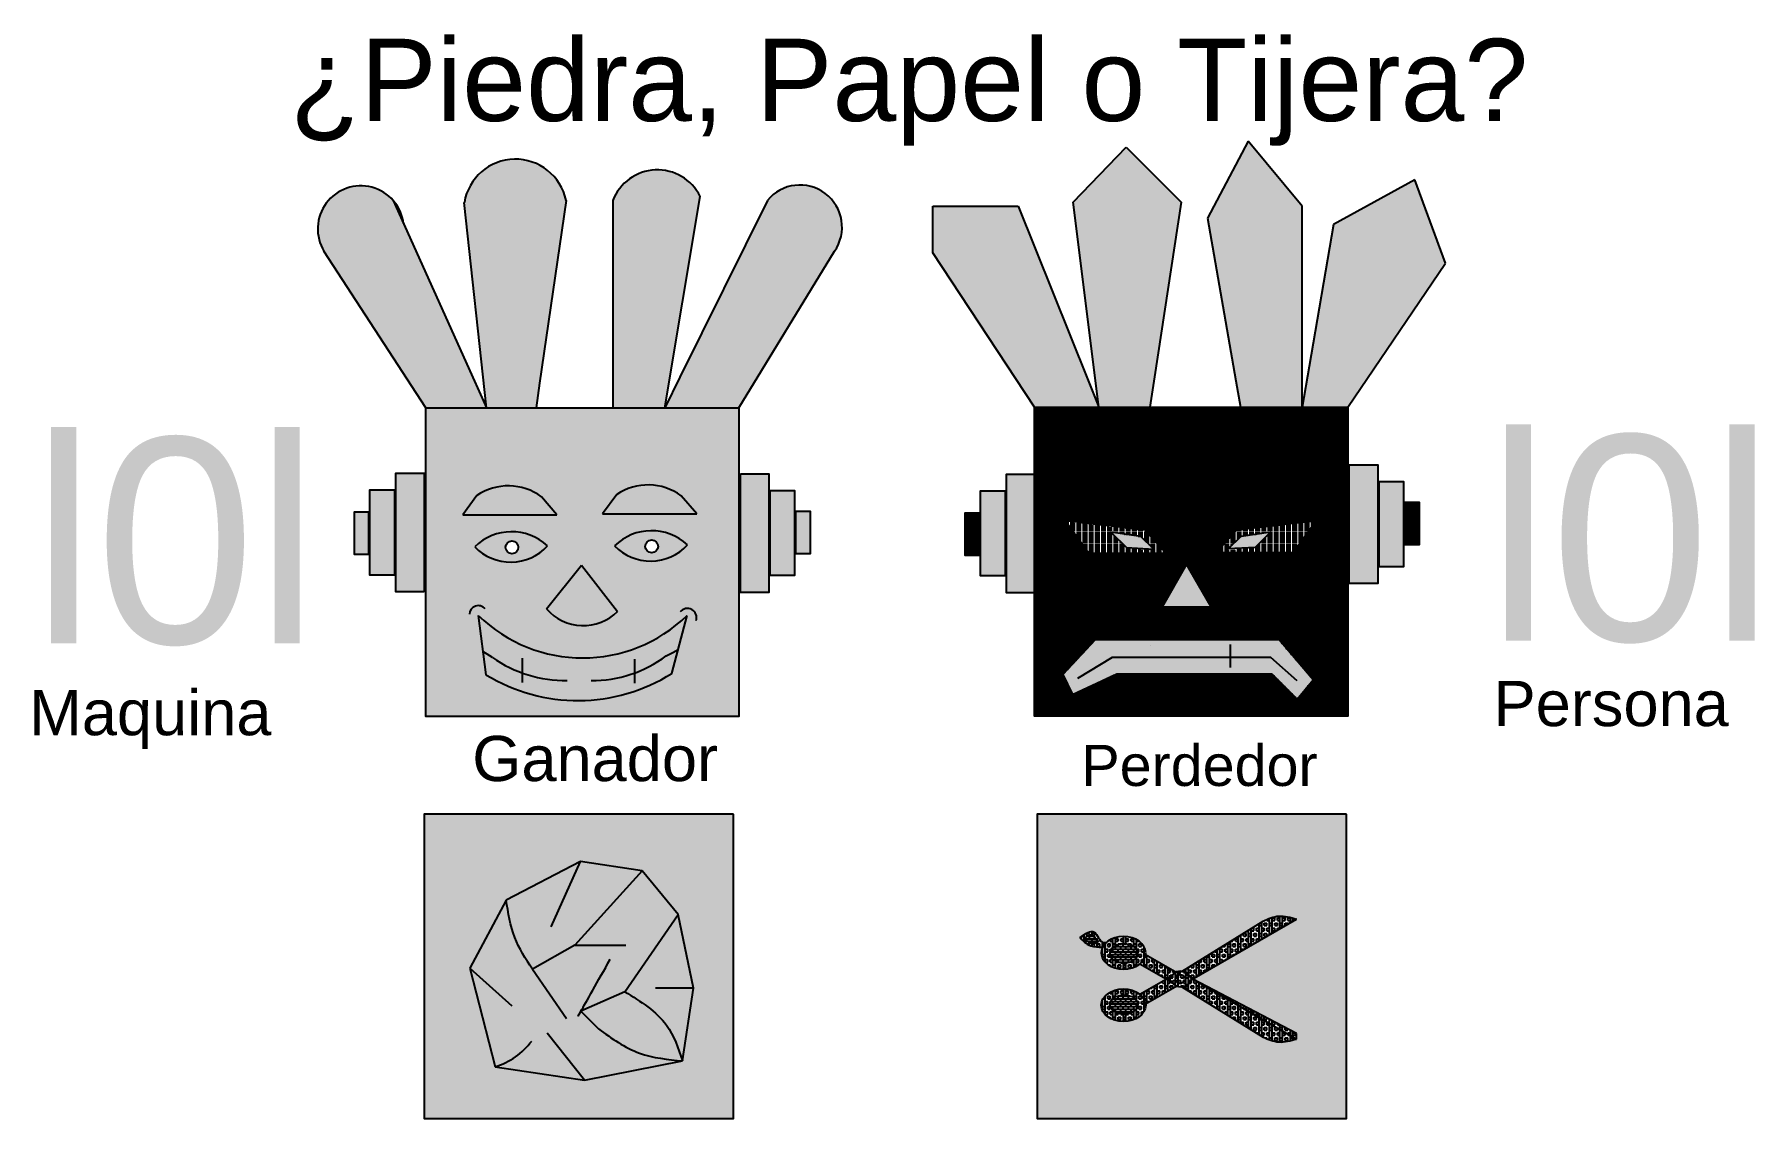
# Model space of a CAD drawing. Header units: millimetres. Extents: x 1578 to 5763, y 2019 to 4656.
import ezdxf

# ---------------------------------------------------------------- set-up
doc = ezdxf.new("R2010")
doc.units = ezdxf.units.MM
doc.styles.get("Standard").update_dxf_attribs({"font": 'arial.ttf'})
pattern_1 = [(0, (-3753.1028, -1749.5635), (4.7625, 2.7496306), [3.175, -6.35]), (120, (-3753.1028, -1749.5635), (-4.7625, 2.7496307), [3.175, -6.35]), (60, (-3753.1028, -1749.5635), (1e-08, 5.4992613), [-6.35, 3.175])]
pattern_2 = [(0, (-3753.1028, -1749.5635), (0.79375, 1.5875), [0, -1.5875])]
pattern_3 = [(0, (-5247.3498, -1754.5055), (0, 3.175), []), (60, (-5247.3498, -1754.5055), (-2.7496307, 1.5875), []), (120, (-5247.3498, -1754.5055), (-2.7496307, -1.5875), [])]
pattern_4 = [(0, (-5247.308, -750.411), (0, 6.35), []), (90, (-5247.308, -750.411), (-12.7, 8e-16), [6.35, -6.35]), (90, (-5240.958, -750.411), (-12.7, 8e-16), [-6.35, 6.35])]
pattern_5 = [(90, (-5247.308, -750.41), (-25.4, 2e-15), []), (90, (-5240.958, -750.41), (-25.4, 2e-15), []), (0, (-5247.308, -750.41), (0, 25.4), [-6.35, 6.35]), (0, (-5247.308, -744.06), (0, 25.4), [-6.35, 6.35]), (0, (-5247.308, -737.71), (0, 25.4), [6.35, -6.35]), (0, (-5247.308, -731.36), (0, 25.4), [6.35, -6.35]), (90, (-5234.608, -750.41), (-25.4, 2e-15), [6.35, -6.35]), (90, (-5228.258, -750.41), (-25.4, 2e-15), [6.35, -6.35])]

# ---------------------------------------------------------------- blocks, each defined once
blk = doc.blocks.new('Feliz')
h = blk.add_hatch(color=256)
h.dxf.hatch_style = 1
h.set_gradient(color1=(88, 186, 72), color2=(255, 255, 0), name='CYLINDER')
h.paths.add_polyline_path([(765.7, -449.2), (834.8, -449.2), (834.8, -160.6), (765.7, -160.6)])
h.paths.add_polyline_path([(-72.8, -447.9), (-3.7, -447.9), (-3.7, -159.3), (-72.8, -159.3)])
h.paths.add_polyline_path([(994.5, 380.5, 0.960755), (831.2, 504.1), (618.5, 74.1), (581.8, 0), (762, 0)])
h.paths.add_polyline_path([(455.2, 0), (581.8, 0), (668, 514, 0.650327), (455.2, 504.1)])
h.paths.add_polyline_path([(-79.2, 504.1, 0.915178), (-247.4, 380.5), (0, 0), (147.7, 0), (118.7, 64.2)])
h.paths.add_polyline_path([(147.7, 0), (268.5, 0), (277.1, 59.3), (341.4, 504.1, 0.830915), (94, 499.1)])
at = {"true_color": 0x58ba48}
h = blk.add_hatch(dxfattribs=at)
h.set_pattern_fill('HONEY', color=85)
h.set_pattern_definition(pattern_1)
h.paths.add_polyline_path([(0, 0), (0, -751.2), (762, -751.2), (762, 0)])
h.paths.add_polyline_path([(621.8, -214.2), (659.5, -258.1), (430.2, -258.1), (464.8, -211, -0.315013)], flags=16)
h.paths.add_polyline_path([(636.5, -333.6, -0.433433), (459.6, -336, -0.4013)], flags=16)
h.paths.add_polyline_path([(565.5, -337.2, -1), (534.3, -337.2, -1)], flags=0)
h.paths.add_polyline_path([(319.3, -260.5), (90.1, -260.5), (124.7, -213.4, -0.315013), (281.7, -216.6)], flags=16)
h.paths.add_polyline_path([(378.9, -382.8), (466.9, -495.7, -0.435942), (294.2, -489.4)], flags=16)
h.paths.add_polyline_path([(296.4, -336, -0.433433), (119.4, -338.3, -0.4013)], flags=16)
h.paths.add_polyline_path([(225.4, -339.6, -1), (194.1, -339.6, -1)], flags=0)
h.paths.add_polyline_path([(636.5, -505.1), (598.8, -646.3, -0.28451), (146.6, -649.4), (127.8, -505.1, 0.407145)], flags=16)
at = {"true_color": 0x636466}
h = blk.add_hatch(dxfattribs=at)
h.set_pattern_fill('ANGLE', color=251)
h.set_pattern_definition([(0, (-2346.137, -99.48), (0, 6.985), [5.08, -1.905]), (90, (-2346.137, -99.48), (-6.985, 4e-16), [5.08, -1.905])])
h.paths.add_polyline_path([(124.7, -213.4), (90.1, -260.5), (319.3, -260.5), (281.7, -216.6, 0.315013)])
h.paths.add_polyline_path([(464.8, -211), (430.2, -258.1), (659.5, -258.1), (621.8, -214.2, 0.315013)])
h.paths.add_polyline_path([(378.9, -382.8), (294.2, -489.4, 0.435942), (466.9, -495.7)])
h.paths.add_polyline_path([(838, -408.4), (897.6, -408.4), (897.6, -201.4), (838, -201.4)])
h.paths.add_polyline_path([(-76, -200.1), (-135.6, -200.1), (-135.6, -407.1), (-76, -407.1)])
at = {"true_color": 0x58ba48}
h = blk.add_hatch(dxfattribs=at)
h.set_pattern_fill('HONEY', color=85)
h.set_pattern_definition(pattern_1)
h.paths.add_polyline_path([(900.8, -355.1), (935.3, -355.1), (935.3, -251.6), (900.8, -251.6)])
h.paths.add_polyline_path([(-173.3, -356.9), (-138.8, -356.9), (-138.8, -253.4), (-173.3, -253.4)])
at = {"true_color": 0xffffff}
h = blk.add_hatch(dxfattribs=at)
h.set_pattern_fill('DOTS')
h.set_pattern_definition(pattern_2)
h.paths.add_polyline_path([(636.5, -333.6, 0.4013), (459.6, -336, 0.433433)])
h.paths.add_polyline_path([(534.3, -337.2, -1), (565.5, -337.2, -1)], flags=16)
h.paths.add_polyline_path([(296.4, -336, 0.4013), (119.4, -338.3, 0.433433)])
h.paths.add_polyline_path([(194.1, -339.6, -1), (225.4, -339.6, -1)], flags=16)
h = blk.add_hatch()
h.set_pattern_fill('DOTS')
h.set_pattern_definition(pattern_2)
h.paths.add_polyline_path([(127.8, -505.1), (146.6, -649.4, 0.28451), (598.8, -646.3), (636.5, -505.1, -0.407145)])
for p, q in [((-79.2, 504.1), (118.7, 64.2)), ((341.4, 504.1), (277.1, 59.3)), ((455.2, 504.1), (455.2, 0)), ((581.8, 0), (668, 514)), ((831.2, 504.1), (618.5, 74.1)), ((147.7, 0), (94, 499.1)), ((0, 0), (-247.4, 380.5)), ((762, 0), (994.5, 380.5)), ((118.7, 64.2), (147.7, 0)), ((277.1, 59.3), (268.5, 0)), ((618.5, 74.1), (581.8, 0)), ((149.4, -599.1), (139.2, -592.6)), ((162.6, -607.7), (149.4, -599.1)), ((601.4, -595.2), (614.2, -588.5))]:
    blk.add_line(p, q)
at = {"color": 250}
for p, q in [((124.7, -213.4), (90.1, -260.5)), ((319.3, -260.5), (281.7, -216.6)), ((464.8, -211), (430.2, -258.1)), ((659.5, -258.1), (621.8, -214.2)), ((90.1, -260.5), (319.3, -260.5)), ((430.2, -258.1), (659.5, -258.1)), ((294.2, -489.4), (378.9, -382.8)), ((378.9, -382.8), (466.9, -495.7)), ((127.8, -505.1), (146.6, -649.4)), ((598.8, -646.3), (636.5, -505.1)), ((235.1, -609.5), (235.1, -668.1)), ((507.7, -611.9), (507.7, -670)), ((585.1, -603.8), (601.4, -595.2))]:
    blk.add_line(p, q, dxfattribs=at)
for points in [[(0, 0), (762, 0), (762, -751.2), (0, -751.2)], [(-3.7, -447.9), (-72.8, -447.9), (-72.8, -159.3), (-3.7, -159.3)], [(765.7, -160.6), (834.8, -160.6), (834.8, -449.2), (765.7, -449.2)], [(-76, -407.1), (-135.6, -407.1), (-135.6, -200.1), (-76, -200.1)], [(838, -201.4), (897.6, -201.4), (897.6, -408.4), (838, -408.4)], [(-138.8, -356.9), (-173.3, -356.9), (-173.3, -253.4), (-138.8, -253.4)], [(900.8, -251.6), (935.3, -251.6), (935.3, -355.1), (900.8, -355.1)]]:
    blk.add_lwpolyline(points, close=True)
for centre in [(209.8, -339.6), (549.9, -337.2)]:
    blk.add_circle(centre, 15.6, dxfattribs=at)
for centre, radius, start, end in [((218.2, 478.6), 125.8, 11.697, 170.5919), ((563.8, 461.8), 116.5, 26.5858, 158.734), ((-157.8, 434.8), 104.8, 7.0851, 211.2231), ((910.4, 439), 102.5, 325.1788, 140.5922)]:
    blk.add_arc(centre, radius, start, end)
for centre, radius, start, end in [((200.9, -327.2), 137, 53.8853, 123.8258), ((541, -324.9), 137, 53.8853, 123.8258), ((209.1, -429.7), 128, 47.0185, 134.4809), ((549.3, -427.3), 128, 47.0185, 134.4809), ((547, -251.9), 121.3, 223.8827, 317.6167), ((206.8, -254.3), 121.3, 223.8827, 317.6167), ((127.8, -502.9), 21.5, 38.9627, 178.7344), ((383.4, -412.3), 117.9, 220.811, 315.0287), ((636.5, -510.8), 22.5, 341.6944, 140.7405), ((382.1, -244.5), 364.1, 225.6931, 314.3069), ((340.4, -352.6), 311, 235.1137, 270.7183), ((404.8, -361.5), 302, 269.5804, 306.6638), ((370.2, -282.7), 429.5, 238.6342, 302.1606)]:
    blk.add_arc(centre, radius, start, end, dxfattribs=at)
blk = doc.blocks.new('Brava')
h = blk.add_hatch(color=256)
h.dxf.hatch_style = 1
h.set_gradient(color2=(237, 31, 36), name='CYLINDER')
h.paths.add_polyline_path([(999.5, 350.9), (925.2, 553.5), (727.3, 444.8), (668, 98.8), (651, 0), (762, 0)])
h.paths.add_polyline_path([(651, 489.3), (519.5, 647.4), (420.6, 459.6), (489.8, 64.2), (501.1, 0), (651, 0)])
h.paths.add_polyline_path([(356.2, 499.1), (222.7, 632.6), (94, 499.1), (156.4, 0), (280.7, 0), (291.9, 74.1)])
h.paths.add_polyline_path([(0, 0), (156.4, 0), (128.6, 69.2), (-39.6, 489.3), (-247.4, 489.3), (-247.4, 375.6)])
h.paths.add_polyline_path([(834.8, -140), (765.7, -140), (765.7, -428.5), (834.8, -428.5)])
h.paths.add_polyline_path([(0, -162.6), (-68.7, -162.6), (-68.7, -451.1), (0, -451.1)])
at = {"true_color": 0xed1f24}
h = blk.add_hatch(dxfattribs=at)
h.set_pattern_fill('NET3', color=240)
h.set_pattern_definition(pattern_3)
h.paths.add_polyline_path([(0, 0), (0, -162.6), (0.4, -162.6), (0.4, -451.1), (0, -751.2), (762, -751.2), (762, 0)])
h.paths.add_polyline_path([(269, -298.9), (319.7, -355), (132.1, -355), (75.2, -275.8)], flags=16)
h.paths.add_polyline_path([(258.6, -314.5), (290.1, -345.2), (224, -341.3), (185.9, -303.7)], flags=0)
h.paths.add_polyline_path([(491.9, -298.3), (685.7, -275.1), (628.8, -354.4), (441.2, -354.4)], flags=16)
h.paths.add_polyline_path([(502.4, -313.8), (575.1, -303.1), (536.9, -340.7), (470.9, -344.6)], flags=0)
h.paths.add_polyline_path([(369.8, -381.7), (429.6, -485.2), (310.1, -485.2)], flags=16)
h.paths.add_polyline_path([(594.8, -565.3), (677.8, -662.7), (639.2, -709.9), (577.3, -648), (200.2, -648), (92.2, -698.9), (68.7, -650.2), (147, -565.3)], flags=16)
h = blk.add_hatch()
h.set_pattern_fill('EARTH', color=251)
h.set_pattern_definition([(0, (-5247.35, -1754.5055), (6.35, 6.35), [6.35, -6.35]), (0, (-5247.35, -1752.124), (6.35, 6.35), [6.35, -6.35]), (0, (-5247.35, -1749.743), (6.35, 6.35), [6.35, -6.35]), (90, (-5246.556, -1748.949), (-6.35, 6.35), [6.35, -6.35]), (90, (-5244.175, -1748.949), (-6.35, 6.35), [6.35, -6.35]), (90, (-5241.7935, -1748.949), (-6.35, 6.35), [6.35, -6.35])])
h.paths.add_polyline_path([(369.8, -381.7), (310.1, -485.2), (429.6, -485.2)])
h.paths.add_polyline_path([(-71.9, -203.3), (-131.5, -203.3), (-131.5, -410.3), (-71.9, -410.3)])
h.paths.add_polyline_path([(897.6, -180.7), (837.9, -180.7), (837.9, -387.7), (897.6, -387.7)])
h = blk.add_hatch(dxfattribs=at)
h.set_pattern_fill('NET3', color=240)
h.set_pattern_definition(pattern_3)
h.paths.add_polyline_path([(-169.2, -360.1), (-134.7, -360.1), (-134.7, -256.6), (-169.2, -256.6)])
h.paths.add_polyline_path([(935.3, -230.9), (900.8, -230.9), (900.8, -334.4), (935.3, -334.4)])
at = {"true_color": 0xffffff}
h = blk.add_hatch(dxfattribs=at)
h.set_pattern_fill('ACAD_ISO02W100')
h.set_pattern_definition([(0, (-5247.35, -1754.5055), (0, 5), [12, -3])])
h.paths.add_polyline_path([(685.7, -275.1), (491.9, -298.3), (441.2, -354.4), (628.8, -354.4)])
h.paths.add_polyline_path([(575.1, -303.1), (536.9, -340.7), (470.9, -344.6), (502.4, -313.8)], flags=16)
h.paths.add_polyline_path([(132.1, -355), (319.7, -355), (269, -298.9), (75.2, -275.8)])
h.paths.add_polyline_path([(185.9, -303.7), (258.6, -314.5), (290.1, -345.2), (224, -341.3)], flags=16)
at = {"true_color": 0x000000}
h = blk.add_hatch(color=18, dxfattribs=at)
h.dxf.hatch_style = 1
h.paths.add_polyline_path([(258.6, -314.5), (185.9, -303.7), (224, -341.3), (290.1, -345.2)])
h.paths.add_polyline_path([(470.9, -344.6), (536.9, -340.7), (575.1, -303.1), (502.4, -313.8)])
h = blk.add_hatch()
h.set_pattern_fill('DOTS')
h.set_pattern_definition([(0, (-5247.3498, -1754.5055), (0.79375, 1.5875), [0, -1.5875])])
h.paths.add_polyline_path([(577.3, -648), (639.2, -709.9), (677.8, -662.7), (594.8, -565.3), (147, -565.3), (68.7, -650.2), (92.2, -698.9), (200.2, -648)])
for p, q in [((94, 499.1), (222.7, 632.6)), ((222.7, 632.6), (356.2, 499.1)), ((519.5, 647.4), (420.6, 459.6)), ((651, 489.3), (519.5, 647.4)), ((925.2, 553.5), (727.3, 444.8)), ((999.5, 350.9), (925.2, 553.5)), ((-247.4, 375.6), (-247.4, 489.3)), ((-247.4, 489.3), (-39.6, 489.3)), ((-39.6, 489.3), (128.6, 69.2)), ((156.4, 0), (94, 499.1)), ((356.2, 499.1), (291.9, 74.1)), ((651, 0), (651, 489.3)), ((420.6, 459.6), (489.8, 64.2)), ((727.3, 444.8), (668, 98.8)), ((0, 0), (-247.4, 375.6)), ((762, 0), (999.5, 350.9)), ((668, 98.8), (651, 0)), ((128.6, 69.2), (156.4, 0)), ((291.9, 74.1), (280.7, 0)), ((489.8, 64.2), (501.1, 0))]:
    blk.add_line(p, q)
at = {"color": 250}
for p, q in [((269, -298.9), (75.2, -275.8)), ((75.2, -275.8), (132.1, -355)), ((491.9, -298.3), (685.7, -275.1)), ((685.7, -275.1), (628.8, -354.4)), ((258.6, -314.5), (185.9, -303.7)), ((185.9, -303.7), (224, -341.3)), ((290.1, -345.2), (258.6, -314.5)), ((319.7, -355), (269, -298.9)), ((441.2, -354.4), (491.9, -298.3)), ((470.9, -344.6), (502.4, -313.8)), ((502.4, -313.8), (575.1, -303.1)), ((575.1, -303.1), (536.9, -340.7)), ((132.1, -355), (319.7, -355)), ((224, -341.3), (290.1, -345.2)), ((628.8, -354.4), (441.2, -354.4)), ((536.9, -340.7), (470.9, -344.6)), ((147, -565.3), (68.7, -650.2)), ((594.8, -565.3), (147, -565.3)), ((282.3, -579.1), (282.3, -579.1, -505.3)), ((475.6, -577.2), (475.6, -633.1)), ((677.8, -662.7), (594.8, -565.3)), ((188.7, -608.4), (104.3, -659.5)), ((574.6, -608.4), (188.7, -608.4)), ((638.6, -665.3), (574.6, -608.4)), ((68.7, -650.2), (92.2, -698.9)), ((92.2, -698.9), (200.2, -648)), ((200.2, -648), (577.3, -648)), ((577.3, -648), (639.2, -709.9)), ((639.2, -709.9), (677.8, -662.7))]:
    blk.add_line(p, q, dxfattribs=at)
for points in [[(0, 0), (762, 0), (762, -751.2), (0, -751.2)], [(0.4, -451.1), (-68.7, -451.1), (-68.7, -162.6), (0.4, -162.6)], [(765.7, -140), (834.8, -140), (834.8, -428.5), (765.7, -428.5)], [(-71.9, -410.3), (-131.5, -410.3), (-131.5, -203.3), (-71.9, -203.3)], [(837.9, -180.7), (897.6, -180.7), (897.6, -387.7), (837.9, -387.7)], [(900.8, -230.9), (935.3, -230.9), (935.3, -334.4), (900.8, -334.4)], [(-134.7, -360.1), (-169.2, -360.1), (-169.2, -256.6), (-134.7, -256.6)]]:
    blk.add_lwpolyline(points, close=True)
blk.add_lwpolyline([(369.8, -381.7), (310.1, -485.2), (429.6, -485.2)], close=True, dxfattribs=at)
blk.add_spline([(709.9, -232.6), (565.4, -194.4), (398.6, -339.3), (342.1, -295), (50, -221.8)], degree=3, dxfattribs=at)
blk = doc.blocks.new('Roca')
at = {"true_color": 0x93278f}
h = blk.add_hatch(dxfattribs=at)
h.set_pattern_fill('HONEY', color=217)
h.set_pattern_definition([(0, (-2248.082, -750.2182), (4.7625, 2.7496306), [3.175, -6.35]), (120, (-2248.082, -750.2182), (-4.7625, 2.7496307), [3.175, -6.35]), (60, (-2248.082, -750.2182), (1e-08, 5.4992613), [-6.35, 3.175])])
h.paths.add_polyline_path([(0, 0), (0, -740.3), (752.5, -740.3), (752.5, 0)])
h.paths.add_polyline_path([(529.8, -138), (617.8, -243.8), (655, -423), (628.4, -600.2), (389.9, -646.9), (172.2, -614.4), (110.7, -374.8), (199.3, -209), (379.7, -115.1)], flags=16)
edge = h.paths.add_edge_path(flags=0)
edge.add_spline(control_points=[(487.9, -432.1), (526.2, -455.7), (592.7, -496.5), (617.8, -569.4), (628.4, -600.2)], knot_values=[0, 0, 0, 0, 129.809424, 225.092499, 225.092499, 225.092499, 225.092499], degree=3, periodic=0)
edge.add_spline(control_points=[(628.4, -600.2), (592.3, -596.7), (517.2, -589.4), (455.8, -545.4), (423.9, -522.5)], knot_values=[0, 0, 0, 0, 106.79844, 222.19145, 222.19145, 222.19145, 222.19145], degree=3, periodic=0)
edge.add_line((423.9, -522.5), (380.8, -479.1))
edge.add_line((380.8, -479.1), (487.9, -432.1))
at = {"true_color": 0x733d2b}
h = blk.add_hatch(color=17, dxfattribs=at)
h.dxf.hatch_style = 1
edge = h.paths.add_edge_path()
edge.add_line((617.8, -243.8), (529.8, -138))
edge.add_line((529.8, -138), (366.1, -318.7))
edge.add_line((366.1, -318.7), (262.8, -377))
edge.add_spline(control_points=[(262.8, -377), (246.5, -351.9), (213.2, -300.5), (204, -240), (199.3, -209)], knot_values=[0, 0, 0, 0, 88.555079, 181.398223, 181.398223, 181.398223, 181.398223], degree=3, periodic=0)
edge.add_line((199.3, -209), (110.7, -374.8))
edge.add_line((110.7, -374.8), (172.2, -614.4))
edge.add_line((172.2, -614.4), (389.9, -646.9))
edge.add_line((389.9, -646.9), (628.4, -600.2))
edge.add_spline(control_points=[(628.4, -600.2), (592.3, -596.7), (517.2, -589.4), (455.8, -545.4), (423.9, -522.5)], knot_values=[0, 0, 0, 0, 106.79844, 222.19145, 222.19145, 222.19145, 222.19145], degree=3, periodic=0)
edge.add_line((423.9, -522.5), (380.8, -479.1))
edge.add_line((380.8, -479.1), (487.9, -432.1))
edge.add_line((487.9, -432.1), (617.8, -243.8))
edge = h.paths.add_edge_path()
edge.add_line((529.8, -138), (379.7, -115.1))
edge.add_line((379.7, -115.1), (199.3, -209))
edge.add_spline(control_points=[(199.3, -209), (204, -240), (213.2, -300.5), (246.5, -351.9), (262.8, -377)], knot_values=[0, 0, 0, 0, 92.843143, 181.398223, 181.398223, 181.398223, 181.398223], degree=3, periodic=0)
edge.add_line((262.8, -377), (366.1, -318.7))
edge.add_line((366.1, -318.7), (529.8, -138))
edge = h.paths.add_edge_path()
edge.add_line((617.8, -243.8), (487.9, -432.1))
edge.add_spline(control_points=[(487.9, -432.1), (526.2, -455.7), (592.7, -496.5), (617.8, -569.4), (628.4, -600.2)], knot_values=[0, 0, 0, 0, 129.809424, 225.092499, 225.092499, 225.092499, 225.092499], degree=3, periodic=0)
edge.add_line((628.4, -600.2), (655, -423))
edge.add_line((655, -423), (617.8, -243.8))
edge = h.paths.add_edge_path(flags=17)
edge.add_spline(control_points=[(628.4, -600.2), (617.8, -569.4), (592.7, -496.5), (526.2, -455.7), (487.9, -432.1)], knot_values=[0, 0, 0, 0, 95.283074, 225.092499, 225.092499, 225.092499, 225.092499], degree=3, periodic=0)
edge.add_line((487.9, -432.1), (380.8, -479.1))
edge.add_line((380.8, -479.1), (423.9, -522.5))
edge.add_spline(control_points=[(423.9, -522.5), (455.8, -545.4), (517.2, -589.4), (592.3, -596.7), (628.4, -600.2)], knot_values=[0, 0, 0, 0, 115.39301, 222.19145, 222.19145, 222.19145, 222.19145], degree=3, periodic=0)
at = {"color": 250}
for p, q in [((379.7, -115.1), (199.3, -209)), ((308.9, -273.9), (379.7, -115.1)), ((529.8, -138), (379.7, -115.1)), ((529.8, -138), (366.1, -318.7)), ((617.8, -243.8), (529.8, -138)), ((199.3, -209), (110.7, -374.8)), ((487.9, -432.1), (617.8, -243.8)), ((655, -423), (617.8, -243.8)), ((366.1, -318.7), (262.8, -377)), ((366.1, -318.7), (490, -318.7)), ((110.7, -374.8), (172.2, -614.4)), ((110.7, -374.8), (212.5, -466.6)), ((262.8, -377), (262.8, -377, -1349.2)), ((262.8, -377, -1349.2), (346, -497.1)), ((487.9, -432.1), (380.8, -479.1)), ((655, -423), (562.6, -423)), ((628.4, -600.2), (655, -423)), ((380.8, -479.1), (423.9, -522.5)), ((389.9, -646.9), (298.9, -532.9)), ((172.2, -614.4), (389.9, -646.9)), ((389.9, -646.9), (628.4, -600.2))]:
    blk.add_line(p, q, dxfattribs=at)
blk.add_lwpolyline([(752.5, 0), (0, 0), (0, -740.3), (752.5, -740.3)], close=True, dxfattribs=at)
blk.add_arc((121.8, -448.2), 173.7, 286.8592, 323.3871, dxfattribs=at)
for points in [[(262.8, -377), (219.8, -299.6), (199.3, -209)], [(380.8, -479.1), (380.8, -479.1, 648.3), (452.4, -352.9)], [(487.9, -432.1), (589.1, -513.4), (628.4, -600.2)], [(423.9, -522.5), (523.3, -581.2), (628.4, -600.2)]]:
    blk.add_spline(points, degree=3, dxfattribs=at)
blk = doc.blocks.new('Tijeras')
at = {"true_color": 0x105689}
h = blk.add_hatch(dxfattribs=at)
h.set_pattern_fill('BRICK', color=146)
h.set_pattern_definition(pattern_4)
h.paths.add_polyline_path([(0, -740.3), (752.5, -740.3), (752.5, 0), (0, 0)])
edge = h.paths.add_edge_path(flags=16)
edge.add_spline(control_points=[(103.7, -300.4), (116.9, -290.9), (141.7, -272.9), (151.7, -313.4), (165.8, -312), (168.4, -311.7)], knot_values=[0, 0, 0, 0, 37.619906, 70.501532, 78.108978, 78.108978, 78.108978, 78.108978], degree=3, periodic=0)
edge.add_ellipse((210, -337.1), major_axis=(54.1, 0), ratio=0.734029, start_angle=-5.9706, end_angle=140.2431, ccw=False)
edge.add_line((263.8, -341.2), (338.6, -384.1))
edge.add_arc((349.1, -410.9), 28.8, 84.0013, 111.4211, ccw=False)
edge.add_line((352.1, -382.3), (549.7, -259.8))
edge.add_spline(control_points=[(549.7, -259.8), (562.3, -254.3), (588.8, -242.9), (616.5, -250.8), (631, -255)], knot_values=[0, 0, 0, 0, 40.122545, 83.72957, 83.72957, 83.72957, 83.72957], degree=3, periodic=0)
edge.add_line((631, -255), (378.9, -400.9))
edge.add_line((378.9, -400.9), (631, -533.6))
edge.add_line((631, -533.6), (631, -546.8))
edge.add_spline(control_points=[(631, -546.8), (616.5, -550.9), (588.8, -558.9), (562.3, -547.4), (549.7, -542)], knot_values=[0, 0, 0, 0, 43.607025, 83.72957, 83.72957, 83.72957, 83.72957], degree=3, periodic=0)
edge.add_line((549.7, -542), (352.1, -419.5))
edge.add_arc((349.1, -390.8), 28.8, 248.5923, 275.9987, ccw=False)
edge.add_line((338.6, -417.7), (263.8, -460.9))
edge.add_ellipse((210, -464.6), major_axis=(54.1, 0), ratio=0.734029, start_angle=42.1192, end_angle=365.3698, ccw=False)
edge.add_line((250.1, -438), (314.6, -400.9))
edge.add_line((314.6, -400.9), (250.2, -363.6))
edge.add_ellipse((210, -337.1), major_axis=(54.1, 0), ratio=0.734029, start_angle=159.4715, end_angle=318.0778, ccw=False)
edge.add_spline(control_points=[(159.4, -323.2), (156.6, -323.2), (144.9, -323.4), (123.3, -319.9), (110.2, -306.9), (103.7, -300.4)], knot_values=[0, 0, 0, 0, 8.188008, 35.272795, 62.284998, 62.284998, 62.284998, 62.284998], degree=3, periodic=0)
edge = h.paths.add_edge_path(flags=0)
edge.add_spline(control_points=[(114.8, -301.7), (120.4, -297.6), (133.6, -288), (142.8, -302.6), (148.2, -311.1)], knot_values=[0, 0, 0, 0, 17.772537, 42.288047, 42.288047, 42.288047, 42.288047], degree=3, periodic=0)
edge.add_arc((136.6, -288.3), 25.5, 211.4749, 296.9468, ccw=False)
edge = h.paths.add_edge_path(flags=0)
edge.add_ellipse((211.1, -338.7), major_axis=(34, 0), ratio=0.688934, start_angle=0, end_angle=360, ccw=False)
edge = h.paths.add_edge_path(flags=0)
edge.add_ellipse((211.1, -463.1), major_axis=(34, 0), ratio=0.688934, start_angle=0, end_angle=360)
at = {"true_color": 0xc7c8ca}
h = blk.add_hatch(dxfattribs=at)
h.set_pattern_fill('BOX', color=9)
h.set_pattern_definition(pattern_5)
edge = h.paths.add_edge_path()
edge.add_spline(control_points=[(631, -255), (616.5, -250.8), (588.8, -242.9), (562.3, -254.3), (549.7, -259.8)], knot_values=[0, 0, 0, 0, 43.607025, 83.72957, 83.72957, 83.72957, 83.72957], degree=3, periodic=0)
edge.add_line((549.7, -259.8), (352.1, -382.3))
edge.add_arc((349.1, -410.9), 28.8, 20.3885, 84.0013, ccw=False)
edge.add_arc((349.1, -390.8), 28.8, 339.6115, 342.5091)
edge.add_line((376.6, -399.5), (378.9, -400.9))
edge.add_line((378.9, -400.9), (631, -255))
edge = h.paths.add_edge_path()
edge.add_line((378.9, -400.9), (376.6, -402.3))
edge.add_arc((349.1, -410.9), 28.8, 17.4909, 20.3885)
edge.add_arc((349.1, -390.8), 28.8, 275.9987, 339.6115, ccw=False)
edge.add_line((352.1, -419.5), (549.7, -542))
edge.add_spline(control_points=[(549.7, -542), (562.3, -547.4), (588.8, -558.9), (616.5, -550.9), (631, -546.8)], knot_values=[0, 0, 0, 0, 40.122545, 83.72957, 83.72957, 83.72957, 83.72957], degree=3, periodic=0)
edge.add_line((631, -546.8), (378.9, -400.9))
at = {"true_color": 0xcd2027}
h = blk.add_hatch(dxfattribs=at)
h.set_pattern_fill('BOX', color=242)
h.set_pattern_definition(pattern_5)
edge = h.paths.add_edge_path()
edge.add_spline(control_points=[(168.4, -311.7), (165.8, -312), (151.7, -313.4), (141.7, -272.9), (116.9, -290.9), (103.7, -300.4)], knot_values=[0, 0, 0, 0, 7.607445, 40.489072, 78.108978, 78.108978, 78.108978, 78.108978], degree=3, periodic=0)
edge.add_spline(control_points=[(103.7, -300.4), (110.2, -306.9), (123.3, -319.9), (144.9, -323.4), (156.6, -323.2), (159.4, -323.2)], knot_values=[0, 0, 0, 0, 27.012203, 54.09699, 62.284998, 62.284998, 62.284998, 62.284998], degree=3, periodic=0)
edge.add_ellipse((210, -337.1), major_axis=(54.1, 0), ratio=0.734029, start_angle=140.2431, end_angle=159.4715, ccw=False)
edge = h.paths.add_edge_path(flags=16)
edge.add_spline(control_points=[(114.8, -301.7), (120.4, -297.6), (133.6, -288), (142.8, -302.6), (148.2, -311.1)], knot_values=[0, 0, 0, 0, 17.772537, 42.288047, 42.288047, 42.288047, 42.288047], degree=3, periodic=0)
edge.add_arc((136.6, -288.3), 25.5, 211.4749, 296.9468, ccw=False)
at = {"true_color": 0x105689}
h = blk.add_hatch(dxfattribs=at)
h.set_pattern_fill('BRICK', color=146)
h.set_pattern_definition(pattern_4)
edge = h.paths.add_edge_path()
edge.add_ellipse((211.1, -338.7), major_axis=(34, 0), ratio=0.688934, start_angle=0, end_angle=360, ccw=False)
edge = h.paths.add_edge_path()
edge.add_ellipse((211.1, -463.1), major_axis=(34, 0), ratio=0.688934, start_angle=0, end_angle=360)
edge = h.paths.add_edge_path()
edge.add_spline(control_points=[(148.2, -311.1), (142.8, -302.6), (133.6, -288), (120.4, -297.6), (114.8, -301.7)], knot_values=[0, 0, 0, 0, 24.51551, 42.288047, 42.288047, 42.288047, 42.288047], degree=3, periodic=0)
edge.add_arc((136.6, -288.3), 25.5, 211.4749, 296.9468)
at = {"true_color": 0xed1f24}
h = blk.add_hatch(dxfattribs=at)
h.set_pattern_fill('BOX', color=240)
h.set_pattern_definition(pattern_5)
edge = h.paths.add_edge_path()
edge.add_ellipse((210, -337.1), major_axis=(54.1, 0), ratio=0.734029, start_angle=0, end_angle=360, ccw=False)
edge = h.paths.add_edge_path(flags=16)
edge.add_ellipse((211.1, -338.7), major_axis=(34, 0), ratio=0.688934, start_angle=0, end_angle=360, ccw=False)
edge = h.paths.add_edge_path()
edge.add_ellipse((210, -464.6), major_axis=(54.1, 0), ratio=0.734029, start_angle=0, end_angle=360)
edge = h.paths.add_edge_path(flags=16)
edge.add_ellipse((211.1, -463.1), major_axis=(34, 0), ratio=0.688934, start_angle=0, end_angle=360)
at = {"true_color": 0xcd2027}
h = blk.add_hatch(dxfattribs=at)
h.set_pattern_fill('BOX', color=242)
h.set_pattern_definition(pattern_5)
edge = h.paths.add_edge_path()
edge.add_line((314.6, -400.9), (325.3, -394.7))
edge.add_arc((349.1, -410.9), 28.8, 111.4211, 145.7458, ccw=False)
edge.add_line((338.6, -384.1), (263.8, -341.2))
edge.add_ellipse((210, -337.1), major_axis=(54.1, 0), ratio=0.734029, start_angle=318.0778, end_angle=354.0294, ccw=False)
edge.add_line((250.2, -363.6), (314.6, -400.9))
at = {"true_color": 0xed1f24}
h = blk.add_hatch(dxfattribs=at)
h.set_pattern_fill('BOX', color=240)
h.set_pattern_definition(pattern_5)
edge = h.paths.add_edge_path()
edge.add_ellipse((210, -464.6), major_axis=(54.1, 0), ratio=0.734029, start_angle=0, end_angle=360)
edge.add_line((250.3, -438.1), (325.3, -394.7))
edge.add_arc((349.1, -410.9), 28.8, 20.3885, 145.7475, ccw=False)
edge.add_arc((349.1, -390.8), 28.8, 248.5923, 339.6115, ccw=False)
edge.add_line((338.6, -417.7), (263.6, -461.1))
edge = h.paths.add_edge_path(flags=16)
edge.add_ellipse((211.1, -463.1), major_axis=(34, 0), ratio=0.688934, start_angle=0, end_angle=360)
at = {"true_color": 0x636466}
h = blk.add_hatch(dxfattribs=at)
h.set_pattern_fill('BOX', color=251)
h.set_pattern_definition(pattern_5)
h.paths.add_polyline_path([(376.6, -399.5), (378.9, -400.9), (376.6, -402.3, 0.012644), (376.1, -400.9, -0.60896), (325.3, -407.1), (314.6, -400.9), (325.3, -394.7, -0.60896), (376.1, -400.9, 0.012644)])
h = blk.add_hatch(dxfattribs=at)
h.set_pattern_fill('BOX', color=251)
h.set_pattern_definition(pattern_5)
h.paths.add_polyline_path([(631, -546.8), (631, -533.6), (378.9, -400.9)])
at = {"color": 250}
for p, q in [((352.1, -382.3), (549.7, -259.8)), ((376.6, -402.3), (631, -255)), ((631, -255, -133.1), (376.6, -402.3)), ((631, -255), (631, -255, -133.1)), ((250.2, -363.6), (325.4, -407.2)), ((263.8, -341.2), (339.6, -384.7)), ((250.1, -438), (325.4, -394.6)), ((263.8, -460.9), (339.6, -417.1)), ((376.6, -399.5), (631, -546.8)), ((631, -533.6), (378.9, -400.9)), ((352.1, -419.5), (549.7, -542)), ((631, -546.8), (631, -533.6))]:
    blk.add_line(p, q, dxfattribs=at)
blk.add_lwpolyline([(752.5, 0), (0, 0), (0, -740.3), (752.5, -740.3)], close=True, dxfattribs=at)
for centre, radius, start, end in [((136.6, -288.3), 25.5, 211.4749, 296.9468), ((349.1, -410.9), 28.8, 17.4909, 164.6705), ((349.1, -390.8), 28.8, 195.3295, 342.5091), ((348.3, -400.9), 10.5, 2.8288, 175.3698), ((348.3, -400.9), 10.5, 184.6302, 357.1712)]:
    blk.add_arc(centre, radius, start, end, dxfattribs=at)
at = {"color": 250, "extrusion": (0, 0, -1)}
for centre, major_axis, ratio in [((210, -337.1), (54.1, 0), 0.734029), ((211.1, -338.7), (34, 0), 0.688934)]:
    blk.add_ellipse(centre, major_axis=major_axis, ratio=ratio, dxfattribs=at)
at = {"color": 250}
for centre, major_axis, ratio in [((210, -464.6), (54.1, 0), 0.734029), ((211.1, -463.1), (34, 0), 0.688934)]:
    blk.add_ellipse(centre, major_axis=major_axis, ratio=ratio, dxfattribs=at)
for points in [[(549.7, -259.8), (588, -247.8), (631, -255)], [(103.7, -300.4), (138.9, -287.2), (160.8, -311.7), (168.4, -311.7)], [(103.7, -300.4), (124.7, -317.4), (151.2, -323.2), (159.4, -323.2)], [(114.8, -301.7), (130.8, -293.8), (148.2, -311.1)], [(549.7, -542), (588, -553.9), (631, -546.8)]]:
    blk.add_spline(points, degree=3, dxfattribs=at)

msp = doc.modelspace()

# ---------------------------------------------------------------- block references
for name, p in [('Brava', (4011, 3748.9)), ('Feliz', (2529.7, 3747.9)), ('Roca', (2526.4, 2759.3)), ('Tijeras', (4017.2, 2759.2))]:
    msp.add_blockref(name, p)

# ---------------------------------------------------------------- texts
at = {"attachment_point": 1}
for s, width, insert, char_height in [('¿Piedra, Papel o Tijera?', 3053.735, (2199.5, 4645.2), 200), ('l0l', 754.291, (1571.3, 3674.5), 500), ('l0l', 754.291, (5110.6, 3680.9), 500), ('Maquina', 2072.804, (1565.2, 3061.3), 110), ('Persona', 2072.804, (5127.6, 3083.4), 110), ('Ganador', 2072.804, (2643, 2949.7), 110), ('Perdedor', 754.291, (4124.9, 2927.9), 100)]:
    msp.add_mtext_dynamic_manual_height_columns(s, width=width, gutter_width=12.5, heights=[0], dxfattribs=dict(at, insert=insert, char_height=char_height))

doc.saveas('drawing.dxf')
